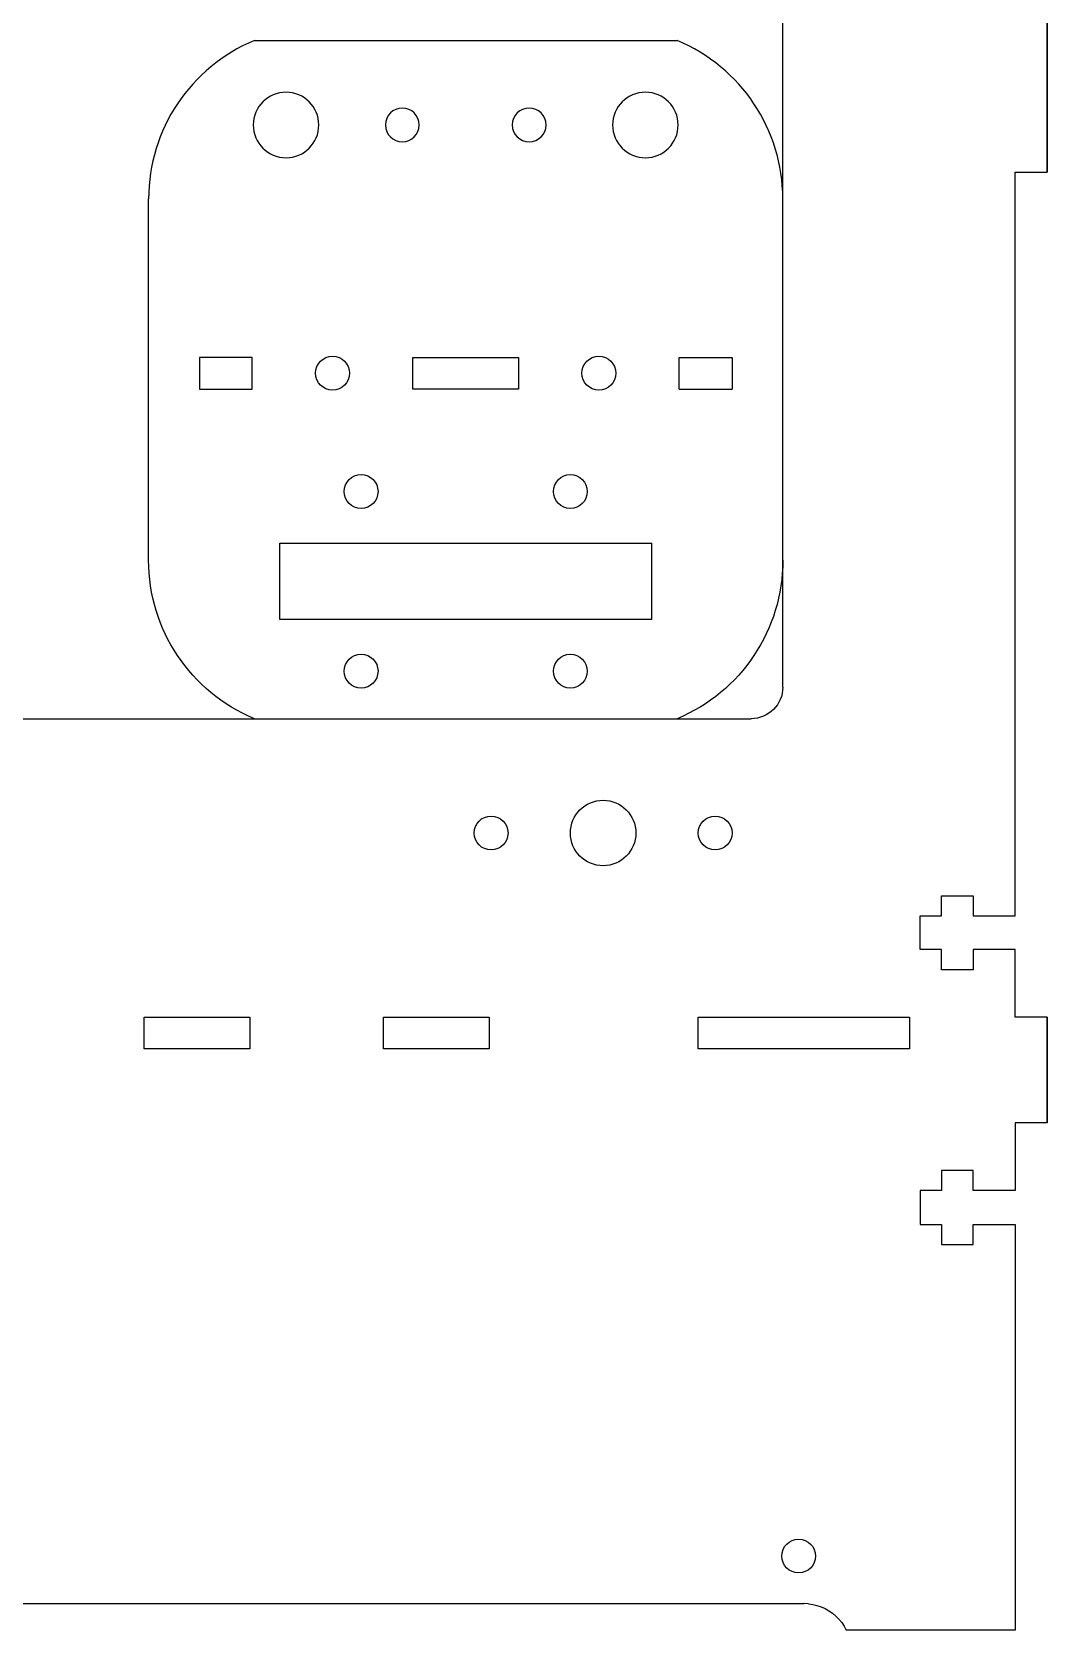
# Model space of a CAD drawing. Header units: millimetres. Extents: x -2 to 796, y -3 to 474.
# Drawn here: x 296.7 to 392.7, y 0 to 151.3 of the extents above; entities that cross this region are included whole.
import ezdxf

# ---------------------------------------------------------------- set-up
doc = ezdxf.new("R2010")
doc.units = ezdxf.units.MM
doc.layers.get('0').update_dxf_attribs({"color": 13, "true_color": 0xff5454})

# ---------------------------------------------------------------- blocks, each defined once
blk = doc.blocks.new('_#49')
for p, q in [((23, 3, 2.5), (180.01, 3, 2.5)), ((53.01, 3, 86.26), (175.01, 3, 86.26)), ((117.59, 3, 55), (117.59, 3, 58)), ((117.59, 3, 58), (117.59, 0, 58)), ((117.59, 3, 55), (117.59, 0, 55)), ((127.59, 3, 55), (117.59, 3, 55)), ((117.59, 3, 58), (127.59, 3, 58)), ((127.59, 3, 55), (127.59, 0, 55)), ((127.59, 3, 58), (127.59, 3, 55)), ((127.59, 3, 58), (127.59, 0, 58)), ((150.24, 3, 55), (140.24, 3, 55)), ((140.24, 3, 55), (140.24, 0, 55)), ((140.24, 3, 58), (150.24, 3, 58)), ((140.24, 3, 58), (140.24, 0, 58)), ((140.24, 3, 55), (140.24, 3, 58)), ((148.81, 3, 75.44), (148.81, 0, 75.44)), ((148.87, 3, 75.02), (148.87, 0, 75.02)), ((148.87, 3, 75.85), (148.87, 0, 75.85)), ((149.03, 3, 74.64), (149.03, 0, 74.64)), ((149.03, 3, 76.24), (149.03, 0, 76.24)), ((149.28, 3, 74.3), (149.28, 0, 74.3)), ((149.28, 3, 76.57), (149.28, 0, 76.57)), ((149.61, 3, 74.05), (149.61, 0, 74.05)), ((149.61, 3, 76.82), (149.61, 0, 76.82)), ((150, 3, 73.89), (150, 0, 73.89)), ((150, 3, 76.98), (150, 0, 76.98)), ((150.24, 3, 58), (150.24, 3, 55)), ((150.24, 3, 55), (150.24, 0, 55)), ((150.24, 3, 58), (150.24, 0, 58)), ((150.41, 3, 77.04), (150.41, 0, 77.04)), ((150.41, 3, 73.84), (150.41, 0, 73.84)), ((150.83, 3, 76.98), (150.83, 0, 76.98)), ((150.83, 3, 73.89), (150.83, 0, 73.89)), ((151.21, 3, 76.82), (151.21, 0, 76.82)), ((151.21, 3, 74.05), (151.21, 0, 74.05)), ((151.54, 3, 76.57), (151.54, 0, 76.57)), ((151.54, 3, 74.3), (151.54, 0, 74.3)), ((151.8, 3, 76.24), (151.8, 0, 76.24)), ((151.8, 3, 74.64), (151.8, 0, 74.64)), ((151.96, 3, 75.85), (151.96, 0, 75.85)), ((151.96, 3, 75.02), (151.96, 0, 75.02)), ((152.01, 3, 75.44), (152.01, 0, 75.44)), ((157.91, 3, 75.44), (157.91, 0, 75.44)), ((158.02, 3, 76.24), (158.02, 0, 76.24)), ((158.02, 3, 74.63), (158.02, 0, 74.63)), ((158.33, 3, 76.99), (158.33, 0, 76.99)), ((158.33, 3, 73.89), (158.33, 0, 73.89)), ((158.82, 3, 77.63), (158.82, 0, 77.63)), ((158.82, 3, 73.24), (158.82, 0, 73.24)), ((159.46, 3, 72.75), (159.46, 0, 72.75)), ((159.46, 3, 78.12), (159.46, 0, 78.12)), ((160.21, 3, 72.44), (160.21, 0, 72.44)), ((160.21, 3, 78.43), (160.21, 0, 78.43)), ((161.01, 3, 72.34), (161.01, 0, 72.34)), ((161.01, 3, 78.54), (161.01, 0, 78.54)), ((161.81, 3, 72.44), (161.81, 0, 72.44)), ((161.81, 3, 78.43), (161.81, 0, 78.43)), ((162.56, 3, 78.12), (162.56, 0, 78.12)), ((162.56, 3, 72.75), (162.56, 0, 72.75)), ((163.2, 3, 77.63), (163.2, 0, 77.63)), ((163.2, 3, 73.24), (163.2, 0, 73.24)), ((163.7, 3, 73.89), (163.7, 0, 73.89)), ((163.7, 3, 76.99), (163.7, 0, 76.99)), ((164.01, 3, 74.63), (164.01, 0, 74.63)), ((164.01, 3, 76.24), (164.01, 0, 76.24)), ((164.11, 3, 75.44), (164.11, 0, 75.44)), ((190.01, 3, 55), (170.01, 3, 55)), ((170.01, 3, 55), (170.01, 0, 55)), ((170.01, 3, 58), (190.01, 3, 58)), ((170.01, 3, 58), (170.01, 0, 58)), ((170.01, 3, 55), (170.01, 3, 58)), ((170.01, 3, 75.44), (170.01, 0, 75.44)), ((170.07, 3, 75.85), (170.07, 0, 75.85)), ((170.07, 3, 75.02), (170.07, 0, 75.02)), ((170.23, 3, 76.24), (170.23, 0, 76.24)), ((170.23, 3, 74.64), (170.23, 0, 74.64)), ((170.48, 3, 74.3), (170.48, 0, 74.3)), ((170.48, 3, 76.57), (170.48, 0, 76.57)), ((170.81, 3, 74.05), (170.81, 0, 74.05)), ((170.81, 3, 76.82), (170.81, 0, 76.82)), ((171.2, 3, 76.98), (171.2, 0, 76.98)), ((171.2, 3, 73.89), (171.2, 0, 73.89)), ((171.61, 3, 77.04), (171.61, 0, 77.04)), ((171.61, 3, 73.84), (171.61, 0, 73.84)), ((172.03, 3, 76.98), (172.03, 0, 76.98)), ((172.03, 3, 73.89), (172.03, 0, 73.89)), ((172.41, 3, 76.82), (172.41, 0, 76.82)), ((172.41, 3, 74.05), (172.41, 0, 74.05)), ((172.74, 3, 76.57), (172.74, 0, 76.57)), ((172.74, 3, 74.3), (172.74, 0, 74.3)), ((173, 3, 76.24), (173, 0, 76.24)), ((173, 3, 74.64), (173, 0, 74.64)), ((173.16, 3, 75.02), (173.16, 0, 75.02)), ((173.16, 3, 75.85), (173.16, 0, 75.85)), ((173.21, 3, 75.44), (173.21, 0, 75.44)), ((175.01, 3, 86.26), (175.01, 0, 86.26)), ((175.4, 3, 86.29), (175.4, 0, 86.29)), ((175.79, 3, 86.36), (175.79, 0, 86.36)), ((176.16, 3, 86.49), (176.16, 0, 86.49)), ((176.51, 3, 86.66), (176.51, 0, 86.66)), ((176.84, 3, 86.88), (176.84, 0, 86.88)), ((177.13, 3, 87.14), (177.13, 0, 87.14)), ((177.39, 3, 87.44), (177.39, 0, 87.44)), ((177.61, 3, 87.76), (177.61, 0, 87.76)), ((177.78, 3, 88.11), (177.78, 0, 88.11)), ((177.91, 3, 7), (177.91, 0, 7)), ((177.91, 3, 88.49), (177.91, 0, 88.49)), ((177.97, 3, 6.59), (177.97, 0, 6.59)), ((177.97, 3, 7.41), (177.97, 0, 7.41)), ((177.99, 3, 88.87), (177.99, 0, 88.87)), ((178.01, 3, 89.26), (178.01, 0, 89.26)), ((178.01, 3, 89.26), (178.01, 3, 213.26)), ((178.13, 3, 6.2), (178.13, 0, 6.2)), ((178.13, 3, 7.8), (178.13, 0, 7.8)), ((178.38, 3, 5.87), (178.38, 0, 5.87)), ((178.38, 3, 8.13), (178.38, 0, 8.13)), ((178.71, 3, 5.61), (178.71, 0, 5.61)), ((178.71, 3, 8.39), (178.71, 0, 8.39)), ((179.1, 3, 5.45), (179.1, 0, 5.45)), ((179.1, 3, 8.55), (179.1, 0, 8.55)), ((179.51, 3, 8.6), (179.51, 0, 8.6)), ((179.51, 3, 5.4), (179.51, 0, 5.4)), ((179.93, 3, 5.45), (179.93, 0, 5.45)), ((179.93, 3, 8.55), (179.93, 0, 8.55)), ((180.43, 3, 2.48), (180.01, 3, 2.5)), ((180.01, 3, 2.5), (180.01, 0, 2.5)), ((180.04, 3, 5.5), (180.04, 0, 5.5)), ((180.31, 3, 8.39), (180.31, 0, 8.39)), ((180.31, 3, 5.61), (180.31, 0, 5.61)), ((180.43, 3, 2.48), (180.84, 3, 2.42)), ((180.43, 3, 2.48), (180.43, 0, 2.48)), ((180.64, 3, 8.13), (180.64, 0, 8.13)), ((180.64, 3, 5.87), (180.64, 0, 5.87)), ((180.84, 3, 2.42), (181.24, 3, 2.33)), ((180.84, 3, 2.42), (180.84, 0, 2.42)), ((180.9, 3, 7.8), (180.9, 0, 7.8)), ((180.9, 3, 6.2), (180.9, 0, 6.2)), ((181.06, 3, 7.41), (181.06, 0, 7.41)), ((181.06, 3, 6.59), (181.06, 0, 6.59)), ((181.11, 3, 7), (181.11, 0, 7)), ((181.24, 3, 2.33), (181.24, 0, 2.33)), ((181.24, 3, 2.33), (181.63, 3, 2.19)), ((181.63, 3, 2.19), (182.01, 3, 2.03)), ((181.63, 3, 2.19), (181.63, 0, 2.19)), ((182.01, 3, 2.03), (182.01, 0, 2.03)), ((182.01, 3, 2.03), (182.37, 3, 1.82)), ((182.37, 3, 1.82), (182.37, 0, 1.82)), ((182.37, 3, 1.82), (182.71, 3, 1.59)), ((182.71, 3, 1.59), (182.71, 0, 1.59)), ((182.71, 3, 1.59), (183.03, 3, 1.32)), ((183.03, 3, 1.32), (183.32, 3, 1.03)), ((183.03, 3, 1.32), (183.03, 0, 1.32)), ((183.32, 3, 1.03), (183.32, 0, 1.03)), ((183.32, 3, 1.03), (183.58, 3, 0.71)), ((183.58, 3, 0.71), (183.81, 3, 0.36)), ((183.58, 3, 0.71), (183.58, 0, 0.71)), ((183.81, 3, 0.36), (183.81, 0, 0.36)), ((183.81, 3, 0.36), (184.01, 3)), ((184.01, 3), (184.01, 0)), ((200.01, 3), (184.01, 3)), ((190.01, 3, 55), (190.01, 0, 55)), ((190.01, 3, 58), (190.01, 0, 58)), ((190.01, 3, 58), (190.01, 3, 55)), ((191.01, 3, 38.4), (193.01, 3, 38.4)), ((191.01, 3, 38.4), (191.01, 0, 38.4)), ((193.01, 3, 64.4), (191.01, 3, 64.4)), ((191.01, 3, 64.4), (191.01, 0, 64.4)), ((191.01, 3, 67.6), (193.01, 3, 67.6)), ((191.01, 3, 64.4), (191.01, 3, 67.6)), ((193.01, 3, 41.6), (191.01, 3, 41.6)), ((191.01, 3, 41.6), (191.01, 3, 38.4)), ((191.01, 3, 67.6), (191.01, 0, 67.6)), ((191.01, 3, 41.6), (191.01, 0, 41.6)), ((193.01, 3, 38.4), (193.01, 0, 38.4)), ((193.01, 3, 62.5), (193.01, 3, 64.4)), ((193.01, 3, 64.4), (193.01, 0, 64.4)), ((193.01, 3, 62.5), (193.01, 0, 62.5)), ((193.01, 3, 69.5), (196.01, 3, 69.5)), ((193.01, 3, 67.6), (193.01, 3, 69.5)), ((196.01, 3, 62.5), (193.01, 3, 62.5)), ((196.01, 3, 43.5), (193.01, 3, 43.5)), ((193.01, 3, 43.5), (193.01, 3, 41.6)), ((193.01, 3, 38.4), (193.01, 3, 36.5)), ((193.01, 3, 36.5), (196.01, 3, 36.5)), ((193.01, 3, 36.5), (193.01, 0, 36.5)), ((193.01, 3, 41.6), (193.01, 0, 41.6)), ((193.01, 3, 67.6), (193.01, 0, 67.6)), ((193.01, 3, 69.5), (193.01, 0, 69.5)), ((193.01, 3, 43.5), (193.01, 0, 43.5)), ((196.01, 3, 41.6), (196.01, 3, 43.5)), ((196.01, 3, 41.6), (196.01, 0, 41.6)), ((196.01, 3, 43.5), (196.01, 0, 43.5)), ((196.01, 3, 67.6), (200.01, 3, 67.6)), ((196.01, 3, 69.5), (196.01, 3, 67.6)), ((196.01, 3, 64.4), (196.01, 3, 62.5)), ((200.01, 3, 64.4), (196.01, 3, 64.4)), ((200.01, 3, 41.6), (196.01, 3, 41.6)), ((196.01, 3, 36.5), (196.01, 3, 38.4)), ((196.01, 3, 38.4), (200.01, 3, 38.4)), ((196.01, 3, 64.4), (196.01, 0, 64.4)), ((196.01, 3, 38.4), (196.01, 0, 38.4)), ((196.01, 3, 36.5), (196.01, 0, 36.5)), ((196.01, 3, 69.5), (196.01, 0, 69.5)), ((196.01, 3, 67.6), (196.01, 0, 67.6)), ((196.01, 3, 62.5), (196.01, 0, 62.5)), ((200.01, 3), (200.01, 0)), ((203.01, 3, 58), (200.01, 3, 58)), ((200.01, 3, 58), (200.01, 0, 58)), ((200.01, 3, 41.6), (200.01, 0, 41.6)), ((200.01, 3, 48), (200.01, 3, 41.6)), ((200.01, 3, 48), (200.01, 0, 48)), ((200.01, 3, 138), (203.01, 3, 138)), ((200.01, 3, 67.6), (200.01, 3, 138)), ((200.01, 3, 58), (200.01, 3, 64.4)), ((203.01, 3, 48), (200.01, 3, 48)), ((200.01, 3, 38.4), (200.01, 3)), ((200.01, 3, 64.4), (200.01, 0, 64.4)), ((200.01, 3, 67.6), (200.01, 0, 67.6)), ((200.01, 3, 138), (200.01, 0, 138)), ((200.01, 3, 38.4), (200.01, 0, 38.4)), ((203.01, 3, 48), (203.01, 0, 48)), ((203.01, 3, 48), (203.01, 3, 58)), ((203.01, 3, 58), (203.01, 0, 58)), ((203.01, 3, 138), (203.01, 3, 153)), ((203.01, 3, 138), (203.01, 0, 138)), ((23, 0, 2.5), (180.01, 0, 2.5)), ((53.01, 0, 86.26), (175.01, 0, 86.26)), ((117.59, 0, 55), (117.59, 0, 58)), ((127.59, 0, 55), (117.59, 0, 55)), ((117.59, 0, 58), (127.59, 0, 58)), ((127.59, 0, 58), (127.59, 0, 55)), ((150.24, 0, 55), (140.24, 0, 55)), ((140.24, 0, 58), (150.24, 0, 58)), ((140.24, 0, 55), (140.24, 0, 58)), ((150.24, 0, 58), (150.24, 0, 55)), ((190.01, 0, 55), (170.01, 0, 55)), ((170.01, 0, 58), (190.01, 0, 58)), ((170.01, 0, 55), (170.01, 0, 58)), ((178.01, 0, 89.26), (178.01, 0, 213.26)), ((180.43, 0, 2.48), (180.01, 0, 2.5)), ((180.43, 0, 2.48), (180.84, 0, 2.42)), ((180.84, 0, 2.42), (181.24, 0, 2.33)), ((181.24, 0, 2.33), (181.63, 0, 2.19)), ((181.63, 0, 2.19), (182.01, 0, 2.03)), ((182.01, 0, 2.03), (182.37, 0, 1.82)), ((182.37, 0, 1.82), (182.71, 0, 1.59)), ((182.71, 0, 1.59), (183.03, 0, 1.32)), ((183.03, 0, 1.32), (183.32, 0, 1.03)), ((183.32, 0, 1.03), (183.58, 0, 0.71)), ((183.58, 0, 0.71), (183.81, 0, 0.36)), ((183.81, 0, 0.36), (184.01, 0)), ((200.01, 0), (184.01, 0)), ((190.01, 0, 58), (190.01, 0, 55)), ((191.01, 0, 38.4), (193.01, 0, 38.4)), ((191.01, 0, 41.6), (191.01, 0, 38.4)), ((193.01, 0, 41.6), (191.01, 0, 41.6)), ((193.01, 0, 64.4), (191.01, 0, 64.4)), ((191.01, 0, 64.4), (191.01, 0, 67.6)), ((191.01, 0, 67.6), (193.01, 0, 67.6)), ((193.01, 0, 36.5), (196.01, 0, 36.5)), ((193.01, 0, 38.4), (193.01, 0, 36.5)), ((193.01, 0, 43.5), (193.01, 0, 41.6)), ((196.01, 0, 43.5), (193.01, 0, 43.5)), ((196.01, 0, 62.5), (193.01, 0, 62.5)), ((193.01, 0, 62.5), (193.01, 0, 64.4)), ((193.01, 0, 67.6), (193.01, 0, 69.5)), ((193.01, 0, 69.5), (196.01, 0, 69.5)), ((196.01, 0, 38.4), (200.01, 0, 38.4)), ((196.01, 0, 36.5), (196.01, 0, 38.4)), ((196.01, 0, 41.6), (196.01, 0, 43.5)), ((200.01, 0, 41.6), (196.01, 0, 41.6)), ((200.01, 0, 64.4), (196.01, 0, 64.4)), ((196.01, 0, 64.4), (196.01, 0, 62.5)), ((196.01, 0, 69.5), (196.01, 0, 67.6)), ((196.01, 0, 67.6), (200.01, 0, 67.6)), ((203.01, 0, 58), (200.01, 0, 58)), ((200.01, 0, 48), (200.01, 0, 41.6)), ((200.01, 0, 38.4), (200.01, 0)), ((203.01, 0, 48), (200.01, 0, 48)), ((200.01, 0, 58), (200.01, 0, 64.4)), ((200.01, 0, 67.6), (200.01, 0, 138)), ((200.01, 0, 138), (203.01, 0, 138)), ((203.01, 0, 58), (203.01, 0, 48)), ((203.01, 0, 153), (203.01, 0, 138))]:
    blk.add_line(p, q)
at = {"extrusion": (5.23521e-32, -1, 1.95381e-31)}
blk.add_circle((150.41, 75.44, -3), 1.6, dxfattribs=at)
at = {"extrusion": (0, -1, 0)}
blk.add_circle((161.01, 75.44, -3), 3.1, dxfattribs=at)
at = {"extrusion": (1.23866e-31, -1, 0)}
blk.add_circle((171.61, 75.44, -3), 1.6, dxfattribs=at)
at = {"extrusion": (0, -1, 8.62419e-32)}
for centre in [(179.51, 7, -3), (179.51, 7, 0)]:
    blk.add_circle(centre, 1.6, dxfattribs=at)
at = {"extrusion": (0, -1, 2.80554e-32)}
blk.add_circle((150.41, 75.44, 0), 1.6, dxfattribs=at)
at = {"extrusion": (-1.04704e-31, -1, 2.80554e-32)}
blk.add_circle((161.01, 75.44, 0), 3.1, dxfattribs=at)
at = {"extrusion": (-1.81353e-31, -1, 0)}
blk.add_circle((171.61, 75.44, 0), 1.6, dxfattribs=at)
at = {"extrusion": (0, 1, 0)}
for centre in [(-175.01, 89.26, 3), (-175.01, 89.26, 0)]:
    blk.add_arc(centre, 3, 180, 270, dxfattribs=at)
blk = doc.blocks.new('_#5')
for p, q in [((0, 64.2, 10), (3, 64.2, 10)), ((0, 64.2, 10), (0, 64.2, 50)), ((0, 64.2, 50), (3, 64.2, 50)), ((3, 64.2, 10), (3, 64.2, 50)), ((0, 63.52, 51.44), (3, 63.52, 51.44)), ((0, 63.52, 8.56), (3, 63.52, 8.56)), ((0, 62.7, 52.8), (3, 62.7, 52.8)), ((0, 62.7, 7.2), (3, 62.7, 7.2)), ((0, 61.75, 5.92), (3, 61.75, 5.92)), ((0, 61.75, 54.08), (3, 61.75, 54.08)), ((0, 60.67, 4.74), (3, 60.67, 4.74)), ((0, 60.67, 55.26), (3, 60.67, 55.26)), ((0, 59.49, 56.32), (3, 59.49, 56.32)), ((0, 59.49, 3.68), (3, 59.49, 3.68)), ((0, 59.3, 47), (3, 59.3, 47)), ((0, 59.3, 13), (3, 59.3, 13)), ((0, 59.19, 47.8), (3, 59.19, 47.8)), ((0, 59.19, 46.2), (3, 59.19, 46.2)), ((0, 59.19, 12.2), (3, 59.19, 12.2)), ((0, 59.19, 13.8), (3, 59.19, 13.8)), ((0, 58.88, 48.55), (3, 58.88, 48.55)), ((0, 58.88, 11.45), (3, 58.88, 11.45)), ((0, 58.88, 14.55), (3, 58.88, 14.55)), ((0, 58.88, 45.45), (3, 58.88, 45.45)), ((0, 58.39, 49.19), (3, 58.39, 49.19)), ((0, 58.39, 10.81), (3, 58.39, 10.81)), ((0, 58.39, 44.81), (3, 58.39, 44.81)), ((0, 58.39, 15.19), (3, 58.39, 15.19)), ((0, 58.21, 57.27), (3, 58.21, 57.27)), ((0, 58.21, 2.73), (3, 58.21, 2.73)), ((0, 57.8, 24), (3, 57.8, 24)), ((0, 57.8, 36), (3, 57.8, 36)), ((0, 57.75, 24.41), (3, 57.75, 24.41)), ((0, 57.75, 23.59), (3, 57.75, 23.59)), ((0, 57.75, 49.68), (3, 57.75, 49.68)), ((0, 57.75, 10.32), (3, 57.75, 10.32)), ((0, 57.75, 44.32), (3, 57.75, 44.32)), ((0, 57.75, 15.68), (3, 57.75, 15.68)), ((0, 57.75, 35.59), (3, 57.75, 35.59)), ((0, 57.75, 36.41), (3, 57.75, 36.41)), ((0, 57.59, 23.2), (3, 57.59, 23.2)), ((0, 57.59, 24.8), (3, 57.59, 24.8)), ((0, 57.59, 35.2), (3, 57.59, 35.2)), ((0, 57.59, 36.8), (3, 57.59, 36.8)), ((0, 57.33, 22.87), (3, 57.33, 22.87)), ((0, 57.33, 25.13), (3, 57.33, 25.13)), ((0, 57.33, 34.87), (3, 57.33, 34.87)), ((0, 57.33, 37.13), (3, 57.33, 37.13)), ((0, 57, 22.61), (3, 57, 22.61)), ((0, 57, 25.39), (3, 57, 25.39)), ((0, 57, 49.99), (3, 57, 49.99)), ((0, 57, 44.01), (3, 57, 44.01)), ((0, 57, 10.01), (3, 57, 10.01)), ((0, 57, 15.99), (3, 57, 15.99)), ((0, 57, 34.61), (3, 57, 34.61)), ((0, 57, 37.39), (3, 57, 37.39)), ((0, 56.85, 58.09), (3, 56.85, 58.09)), ((0, 56.85, 1.91), (3, 56.85, 1.91)), ((0, 56.61, 22.45), (3, 56.61, 22.45)), ((0, 56.61, 25.55), (3, 56.61, 25.55)), ((0, 56.61, 34.45), (3, 56.61, 34.45)), ((0, 56.61, 37.55), (3, 56.61, 37.55)), ((0, 56.2, 22.4), (3, 56.2, 22.4)), ((0, 56.2, 25.6), (3, 56.2, 25.6)), ((0, 56.2, 50.1), (3, 56.2, 50.1)), ((0, 56.2, 34.4), (3, 56.2, 34.4)), ((0, 56.2, 43.9), (3, 56.2, 43.9)), ((0, 56.2, 16.1), (3, 56.2, 16.1)), ((0, 56.2, 37.6), (3, 56.2, 37.6)), ((0, 56.2, 9.9), (3, 56.2, 9.9)), ((0, 55.79, 22.45), (3, 55.79, 22.45)), ((0, 55.79, 25.55), (3, 55.79, 25.55)), ((0, 55.79, 37.55), (3, 55.79, 37.55)), ((0, 55.79, 34.45), (3, 55.79, 34.45)), ((0, 55.41, 58.77), (3, 55.41, 58.77)), ((0, 55.41, 1.23), (3, 55.41, 1.23)), ((0, 55.4, 22.61), (3, 55.4, 22.61)), ((0, 55.4, 25.39), (3, 55.4, 25.39)), ((0, 55.4, 37.39), (3, 55.4, 37.39)), ((0, 55.4, 34.61), (3, 55.4, 34.61)), ((0, 55.4, 49.99), (3, 55.4, 49.99)), ((0, 55.4, 15.99), (3, 55.4, 15.99)), ((0, 55.4, 44.01), (3, 55.4, 44.01)), ((0, 55.4, 10.01), (3, 55.4, 10.01)), ((0, 55.07, 22.87), (3, 55.07, 22.87)), ((0, 55.07, 34.87), (3, 55.07, 34.87)), ((0, 55.07, 37.13), (3, 55.07, 37.13)), ((0, 55.07, 25.13), (3, 55.07, 25.13)), ((0, 54.81, 23.2), (3, 54.81, 23.2)), ((0, 54.81, 35.2), (3, 54.81, 35.2)), ((0, 54.81, 36.8), (3, 54.81, 36.8)), ((0, 54.81, 24.8), (3, 54.81, 24.8)), ((0, 54.65, 24.41), (3, 54.65, 24.41)), ((0, 54.65, 36.41), (3, 54.65, 36.41)), ((0, 54.65, 35.59), (3, 54.65, 35.59)), ((0, 54.65, 49.68), (3, 54.65, 49.68)), ((0, 54.65, 23.59), (3, 54.65, 23.59)), ((0, 54.65, 15.68), (3, 54.65, 15.68)), ((0, 54.65, 44.32), (3, 54.65, 44.32)), ((0, 54.65, 10.32), (3, 54.65, 10.32)), ((0, 54.6, 24), (3, 54.6, 24)), ((0, 54.6, 36), (3, 54.6, 36)), ((0, 54.01, 10.81), (3, 54.01, 10.81)), ((0, 54.01, 15.19), (3, 54.01, 15.19)), ((0, 54.01, 49.19), (3, 54.01, 49.19)), ((0, 54.01, 44.81), (3, 54.01, 44.81)), ((0, 53.91, 59.3), (3, 53.91, 59.3)), ((0, 53.91, 0.7), (3, 53.91, 0.7)), ((0, 53.52, 11.45), (3, 53.52, 11.45)), ((0, 53.52, 14.55), (3, 53.52, 14.55)), ((0, 53.52, 45.45), (3, 53.52, 45.45)), ((0, 53.52, 48.55), (3, 53.52, 48.55)), ((0, 53.21, 47.8), (3, 53.21, 47.8)), ((0, 53.21, 12.2), (3, 53.21, 12.2)), ((0, 53.21, 13.8), (3, 53.21, 13.8)), ((0, 53.21, 46.2), (3, 53.21, 46.2)), ((0, 53.1, 47), (3, 53.1, 47)), ((0, 53.1, 13), (3, 53.1, 13)), ((0, 52.36, 59.69), (3, 52.36, 59.69)), ((0, 52.36, 0.31), (3, 52.36, 0.31)), ((0, 50.79, 0.08), (3, 50.79, 0.08)), ((0, 50.79, 59.92), (3, 50.79, 59.92)), ((0, 15), (0, 49.2)), ((0, 49.2), (3, 49.2)), ((0, 15, 60), (0, 49.2, 60)), ((0, 49.2, 60), (3, 49.2, 60)), ((3, 15), (3, 49.2)), ((3, 15, 60), (3, 49.2, 60)), ((3, 34.3, 42.6), (0, 34.3, 42.6)), ((3, 34.3, 17.4), (0, 34.3, 17.4)), ((3, 34.25, 43.01), (0, 34.25, 43.01)), ((3, 34.25, 42.19), (0, 34.25, 42.19)), ((3, 34.25, 17.81), (0, 34.25, 17.81)), ((3, 34.25, 16.99), (0, 34.25, 16.99)), ((0, 34.2, 50.2), (0, 34.2, 55.2)), ((0, 34.2, 55.2), (0, 31.2, 55.2)), ((0, 31.2, 50.2), (0, 34.2, 50.2)), ((0, 34.2, 35), (0, 31.2, 35)), ((0, 31.2, 25), (0, 34.2, 25)), ((0, 34.2, 25), (0, 34.2, 35)), ((0, 34.2, 4.8), (0, 31.2, 4.8)), ((0, 34.2, 9.8), (0, 34.2, 4.8)), ((0, 31.2, 9.8), (0, 34.2, 9.8)), ((3, 34.2, 9.8), (0, 34.2, 9.8)), ((3, 34.2, 35), (0, 34.2, 35)), ((3, 34.2, 25), (0, 34.2, 25)), ((3, 34.2, 4.8), (0, 34.2, 4.8)), ((3, 34.2, 55.2), (0, 34.2, 55.2)), ((3, 34.2, 50.2), (0, 34.2, 50.2)), ((3, 34.09, 41.8), (0, 34.09, 41.8)), ((3, 34.09, 43.4), (0, 34.09, 43.4)), ((3, 34.09, 16.6), (0, 34.09, 16.6)), ((3, 34.09, 18.2), (0, 34.09, 18.2)), ((3, 33.83, 41.47), (0, 33.83, 41.47)), ((3, 33.83, 43.73), (0, 33.83, 43.73)), ((3, 33.83, 16.27), (0, 33.83, 16.27)), ((3, 33.83, 18.53), (0, 33.83, 18.53)), ((3, 33.5, 43.99), (0, 33.5, 43.99)), ((3, 33.5, 16.01), (0, 33.5, 16.01)), ((3, 33.5, 18.79), (0, 33.5, 18.79)), ((3, 33.5, 41.21), (0, 33.5, 41.21)), ((3, 34.2, 50.2), (3, 34.2, 55.2)), ((3, 31.2, 50.2), (3, 34.2, 50.2)), ((3, 34.2, 55.2), (3, 31.2, 55.2)), ((3, 34.2, 35), (3, 31.2, 35)), ((3, 34.2, 25), (3, 34.2, 35)), ((3, 31.2, 25), (3, 34.2, 25)), ((3, 31.2, 9.8), (3, 34.2, 9.8)), ((3, 34.2, 9.8), (3, 34.2, 4.8)), ((3, 34.2, 4.8), (3, 31.2, 4.8)), ((3, 33.11, 44.15), (0, 33.11, 44.15)), ((3, 33.11, 15.85), (0, 33.11, 15.85)), ((3, 33.11, 18.95), (0, 33.11, 18.95)), ((3, 33.11, 41.05), (0, 33.11, 41.05)), ((3, 32.7, 44.2), (0, 32.7, 44.2)), ((3, 32.7, 15.8), (0, 32.7, 15.8)), ((3, 32.7, 19), (0, 32.7, 19)), ((3, 32.7, 41), (0, 32.7, 41)), ((3, 32.29, 44.15), (0, 32.29, 44.15)), ((3, 32.29, 18.95), (0, 32.29, 18.95)), ((3, 32.29, 15.85), (0, 32.29, 15.85)), ((3, 32.29, 41.05), (0, 32.29, 41.05)), ((3, 31.9, 43.99), (0, 31.9, 43.99)), ((3, 31.9, 16.01), (0, 31.9, 16.01)), ((3, 31.9, 18.79), (0, 31.9, 18.79)), ((3, 31.9, 41.21), (0, 31.9, 41.21)), ((3, 31.57, 43.73), (0, 31.57, 43.73)), ((3, 31.57, 16.27), (0, 31.57, 16.27)), ((3, 31.57, 18.53), (0, 31.57, 18.53)), ((3, 31.57, 41.47), (0, 31.57, 41.47)), ((3, 31.31, 43.4), (0, 31.31, 43.4)), ((3, 31.31, 16.6), (0, 31.31, 16.6)), ((3, 31.31, 18.2), (0, 31.31, 18.2)), ((3, 31.31, 41.8), (0, 31.31, 41.8)), ((0, 31.2, 50.2), (0, 31.2, 55.2)), ((0, 31.2, 35), (0, 31.2, 25)), ((0, 31.2, 4.8), (0, 31.2, 9.8)), ((3, 31.2, 9.8), (0, 31.2, 9.8)), ((3, 31.2, 25), (0, 31.2, 25)), ((3, 31.2, 4.8), (0, 31.2, 4.8)), ((3, 31.2, 35), (0, 31.2, 35)), ((3, 31.2, 50.2), (0, 31.2, 50.2)), ((3, 31.2, 55.2), (0, 31.2, 55.2)), ((3, 31.15, 43.01), (0, 31.15, 43.01)), ((3, 31.15, 16.99), (0, 31.15, 16.99)), ((3, 31.15, 17.81), (0, 31.15, 17.81)), ((3, 31.15, 42.19), (0, 31.15, 42.19)), ((3, 31.1, 17.4), (0, 31.1, 17.4)), ((3, 31.1, 42.6), (0, 31.1, 42.6)), ((3, 31.2, 50.2), (3, 31.2, 55.2)), ((3, 31.2, 35), (3, 31.2, 25)), ((3, 31.2, 4.8), (3, 31.2, 9.8)), ((3, 23.1, 39.9), (0, 23.1, 39.9)), ((3, 23.1, 20.1), (0, 23.1, 20.1)), ((3, 23.05, 40.31), (0, 23.05, 40.31)), ((3, 23.05, 39.49), (0, 23.05, 39.49)), ((3, 23.05, 19.69), (0, 23.05, 19.69)), ((3, 23.05, 20.51), (0, 23.05, 20.51)), ((3, 22.89, 40.7), (0, 22.89, 40.7)), ((3, 22.89, 39.1), (0, 22.89, 39.1)), ((3, 22.89, 19.3), (0, 22.89, 19.3)), ((3, 22.89, 20.9), (0, 22.89, 20.9)), ((3, 22.63, 38.77), (0, 22.63, 38.77)), ((3, 22.63, 41.03), (0, 22.63, 41.03)), ((3, 22.63, 18.97), (0, 22.63, 18.97)), ((3, 22.63, 21.23), (0, 22.63, 21.23)), ((3, 22.3, 41.29), (0, 22.3, 41.29)), ((3, 22.3, 38.51), (0, 22.3, 38.51)), ((3, 22.3, 18.71), (0, 22.3, 18.71)), ((3, 22.3, 21.49), (0, 22.3, 21.49)), ((3, 21.91, 41.45), (0, 21.91, 41.45)), ((3, 21.91, 38.35), (0, 21.91, 38.35)), ((3, 21.91, 18.55), (0, 21.91, 18.55)), ((3, 21.91, 21.65), (0, 21.91, 21.65)), ((3, 21.5, 41.5), (0, 21.5, 41.5)), ((3, 21.5, 38.3), (0, 21.5, 38.3)), ((3, 21.5, 18.5), (0, 21.5, 18.5)), ((3, 21.5, 21.7), (0, 21.5, 21.7)), ((3, 21.09, 41.45), (0, 21.09, 41.45)), ((3, 21.09, 38.35), (0, 21.09, 38.35)), ((3, 21.09, 18.55), (0, 21.09, 18.55)), ((3, 21.09, 21.65), (0, 21.09, 21.65)), ((3, 20.7, 41.29), (0, 20.7, 41.29)), ((3, 20.7, 38.51), (0, 20.7, 38.51)), ((3, 20.7, 18.71), (0, 20.7, 18.71)), ((3, 20.7, 21.49), (0, 20.7, 21.49)), ((3, 20.37, 38.77), (0, 20.37, 38.77)), ((3, 20.37, 41.03), (0, 20.37, 41.03)), ((3, 20.37, 18.97), (0, 20.37, 18.97)), ((3, 20.37, 21.23), (0, 20.37, 21.23)), ((3, 20.11, 39.1), (0, 20.11, 39.1)), ((3, 20.11, 40.7), (0, 20.11, 40.7)), ((3, 20.11, 19.3), (0, 20.11, 19.3)), ((3, 20.11, 20.9), (0, 20.11, 20.9)), ((3, 19.95, 39.49), (0, 19.95, 39.49)), ((3, 19.95, 40.31), (0, 19.95, 40.31)), ((3, 19.95, 19.69), (0, 19.95, 19.69)), ((3, 19.95, 20.51), (0, 19.95, 20.51)), ((3, 19.9, 39.9), (0, 19.9, 39.9)), ((3, 19.9, 20.1), (0, 19.9, 20.1)), ((0, 16.6, 12.4), (0, 16.6, 47.6)), ((0, 9.4, 47.6), (0, 16.6, 47.6)), ((0, 9.4, 12.4), (0, 16.6, 12.4)), ((3, 16.6, 12.4), (0, 16.6, 12.4)), ((3, 16.6, 47.6), (0, 16.6, 47.6)), ((3, 9.4, 12.4), (3, 16.6, 12.4)), ((3, 9.4, 47.6), (3, 16.6, 47.6)), ((3, 16.6, 12.4), (3, 16.6, 47.6)), ((3, 15), (0, 15)), ((3, 15, 60), (0, 15, 60)), ((3, 13.41, 0.08), (0, 13.41, 0.08)), ((3, 13.41, 59.92), (0, 13.41, 59.92)), ((3, 11.84, 0.31), (0, 11.84, 0.31)), ((3, 11.84, 59.69), (0, 11.84, 59.69)), ((3, 10.29, 0.7), (0, 10.29, 0.7)), ((3, 10.29, 59.3), (0, 10.29, 59.3)), ((0, 9.4, 47.6), (0, 9.4, 12.4)), ((3, 9.4, 12.4), (0, 9.4, 12.4)), ((3, 9.4, 47.6), (0, 9.4, 47.6)), ((3, 9.4, 47.6), (3, 9.4, 12.4)), ((3, 8.79, 1.23), (0, 8.79, 1.23)), ((3, 8.79, 58.77), (0, 8.79, 58.77)), ((3, 7.35, 1.91), (0, 7.35, 1.91)), ((3, 7.35, 58.09), (0, 7.35, 58.09)), ((3, 6.1, 39.9), (0, 6.1, 39.9)), ((3, 6.1, 20.1), (0, 6.1, 20.1)), ((3, 6.05, 39.49), (0, 6.05, 39.49)), ((3, 6.05, 40.31), (0, 6.05, 40.31)), ((3, 6.05, 19.69), (0, 6.05, 19.69)), ((3, 6.05, 20.51), (0, 6.05, 20.51)), ((3, 5.99, 57.27), (0, 5.99, 57.27)), ((3, 5.99, 2.73), (0, 5.99, 2.73)), ((3, 5.89, 39.1), (0, 5.89, 39.1)), ((3, 5.89, 40.7), (0, 5.89, 40.7)), ((3, 5.89, 19.3), (0, 5.89, 19.3)), ((3, 5.89, 20.9), (0, 5.89, 20.9)), ((3, 5.63, 21.23), (0, 5.63, 21.23)), ((3, 5.63, 41.03), (0, 5.63, 41.03)), ((3, 5.63, 38.77), (0, 5.63, 38.77)), ((3, 5.63, 18.97), (0, 5.63, 18.97)), ((3, 5.3, 21.49), (0, 5.3, 21.49)), ((3, 5.3, 38.51), (0, 5.3, 38.51)), ((3, 5.3, 41.29), (0, 5.3, 41.29)), ((3, 5.3, 18.71), (0, 5.3, 18.71)), ((3, 4.91, 21.65), (0, 4.91, 21.65)), ((3, 4.91, 38.35), (0, 4.91, 38.35)), ((3, 4.91, 41.45), (0, 4.91, 41.45)), ((3, 4.91, 18.55), (0, 4.91, 18.55)), ((3, 4.71, 3.68), (0, 4.71, 3.68)), ((3, 4.71, 56.32), (0, 4.71, 56.32)), ((3, 4.5, 21.7), (0, 4.5, 21.7)), ((3, 4.5, 38.3), (0, 4.5, 38.3)), ((3, 4.5, 41.5), (0, 4.5, 41.5)), ((3, 4.5, 18.5), (0, 4.5, 18.5)), ((3, 4.09, 21.65), (0, 4.09, 21.65)), ((3, 4.09, 38.35), (0, 4.09, 38.35)), ((3, 4.09, 41.45), (0, 4.09, 41.45)), ((3, 4.09, 18.55), (0, 4.09, 18.55)), ((3, 3.7, 21.49), (0, 3.7, 21.49)), ((3, 3.7, 38.51), (0, 3.7, 38.51)), ((3, 3.7, 41.29), (0, 3.7, 41.29)), ((3, 3.7, 18.71), (0, 3.7, 18.71)), ((3, 3.53, 55.26), (0, 3.53, 55.26)), ((3, 3.53, 4.74), (0, 3.53, 4.74)), ((3, 3.37, 21.23), (0, 3.37, 21.23)), ((3, 3.37, 38.77), (0, 3.37, 38.77)), ((3, 3.37, 41.03), (0, 3.37, 41.03)), ((3, 3.37, 18.97), (0, 3.37, 18.97)), ((3, 3.11, 20.9), (0, 3.11, 20.9)), ((3, 3.11, 39.1), (0, 3.11, 39.1)), ((3, 3.11, 40.7), (0, 3.11, 40.7)), ((3, 3.11, 19.3), (0, 3.11, 19.3)), ((3, 2.95, 20.51), (0, 2.95, 20.51)), ((3, 2.95, 40.31), (0, 2.95, 40.31)), ((3, 2.95, 39.49), (0, 2.95, 39.49)), ((3, 2.95, 19.69), (0, 2.95, 19.69)), ((3, 2.9, 39.9), (0, 2.9, 39.9)), ((3, 2.9, 20.1), (0, 2.9, 20.1)), ((3, 2.45, 54.08), (0, 2.45, 54.08)), ((3, 2.45, 5.92), (0, 2.45, 5.92)), ((3, 1.5, 52.8), (0, 1.5, 52.8)), ((3, 1.5, 7.2), (0, 1.5, 7.2)), ((3, 0.68, 51.44), (0, 0.68, 51.44)), ((3, 0.68, 8.56), (0, 0.68, 8.56)), ((0, 0, 10), (0, 0, 50)), ((3, 0, 10), (0, 0, 10)), ((3, 0, 50), (0, 0, 50)), ((3, 0, 10), (3, 0, 50))]:
    blk.add_line(p, q)
at = {"extrusion": (1, 0, 0)}
for centre, radius in [((56.2, 13), 3.1), ((56.2, 47), 3.1), ((56.2, 47, 3), 3.1), ((56.2, 13, 3), 3.1), ((56.2, 36), 1.6), ((56.2, 24), 1.6), ((56.2, 24, 3), 1.6), ((56.2, 36, 3), 1.6)]:
    blk.add_circle(centre, radius, dxfattribs=at)
at = {"extrusion": (-1, 0, 0)}
for centre in [(-32.7, 42.6), (-32.7, 17.4), (-32.7, 42.6, -3), (-32.7, 17.4, -3), (-21.5, 39.9), (-21.5, 20.1), (-21.5, 39.9, -3), (-21.5, 20.1, -3), (-4.5, 39.9), (-4.5, 20.1), (-4.5, 39.9, -3), (-4.5, 20.1, -3)]:
    blk.add_circle(centre, 1.6, dxfattribs=at)
for centre, start, end in [((-49.2, 16.25), 202.6199, 270), ((-49.2, 43.75), 90, 157.3801), ((-49.2, 16.25, -3), 202.6199, 270), ((-49.2, 43.75, -3), 90, 157.3801)]:
    blk.add_arc(centre, 16.25, start, end, dxfattribs=at)
at = {"extrusion": (1, 0, 0)}
for centre, start, end in [((15, 16.25), 202.6199, 270), ((15, 43.75), 90, 157.3801), ((15, 16.25, 3), 202.6199, 270), ((15, 43.75, 3), 90, 157.3801)]:
    blk.add_arc(centre, 16.25, start, end, dxfattribs=at)

msp = doc.modelspace()

# ---------------------------------------------------------------- block references
at = {"extrusion": (0, 1, -4.71845e-16), "rotation": 180}
msp.add_blockref('_#49', (-189.72, 3), dxfattribs=at)
at = {"extrusion": (1, 0, -2.22045e-16), "rotation": 270}
msp.add_blockref('_#5', (86.26, 3, 307.73), dxfattribs=at)

doc.saveas('drawing.dxf')
